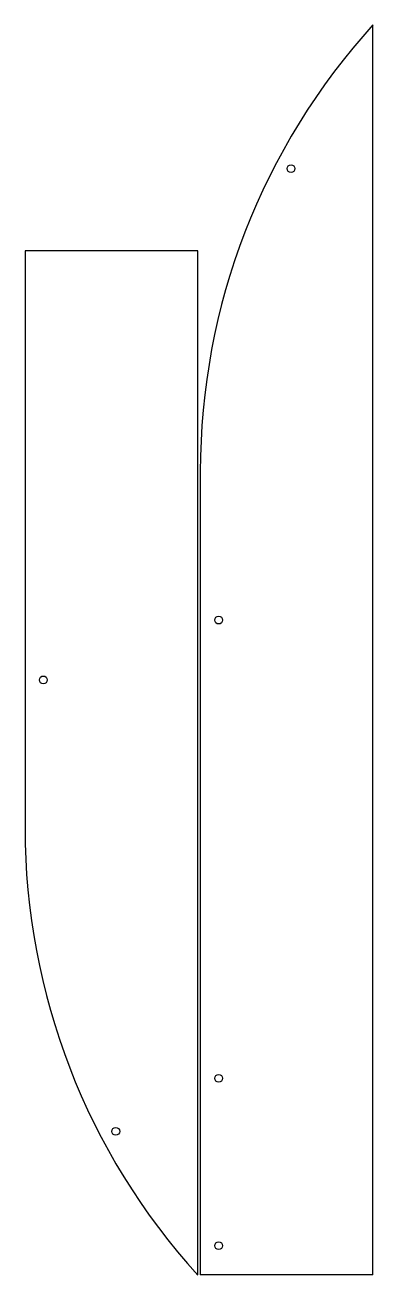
# Model space of a CAD drawing. Extents: x -3298 to -3231, y 1501 to 1740.
import ezdxf

# ---------------------------------------------------------------- set-up
doc = ezdxf.new("R2010")
doc.units = 0
doc.header["$LTSCALE"] = 12
doc.header["$MEASUREMENT"] = 0
doc.layers.add('SHELL', color=40, linetype='CONTINUOUS')

msp = doc.modelspace()

# ---------------------------------------------------------------- linework, layer by layer
at = {"layer": 'SHELL'}
for p, q in [((-3231.23, 1501.08), (-3231.23, 1740.08)), ((-3297.73, 1696.87), (-3297.73, 1586.47)), ((-3264.73, 1696.87), (-3297.73, 1696.87)), ((-3264.73, 1501.08), (-3264.73, 1696.87)), ((-3264.23, 1654.68), (-3264.23, 1501.08)), ((-3231.23, 1501.08), (-3264.23, 1501.08))]:
    msp.add_line(p, q, dxfattribs=at)
for centre in [(-3246.89, 1712.61), (-3260.73, 1626.3), (-3294.23, 1614.85), (-3260.73, 1538.68), (-3280.39, 1528.54), (-3260.73, 1506.68)]:
    msp.add_circle(centre, 0.75, dxfattribs=at)
for centre, start, end in [((-3137.23, 1654.68), 137.7448, 180), ((-3170.73, 1586.47), 180, 222.2552)]:
    msp.add_arc(centre, 127, start, end, dxfattribs=at)

doc.saveas('drawing.dxf')
